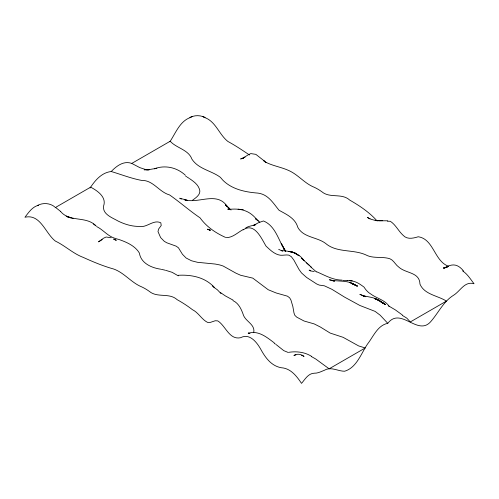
<?xml version="1.0" encoding="UTF-8"?>
<svg xmlns="http://www.w3.org/2000/svg" width="499" height="499" viewBox="0 0 499 499"><rect width="100%" height="100%" fill="white"/><g stroke="black" fill="none" stroke-linecap="round" stroke-linejoin="round"><path stroke-width="0.75" d="M253.698 332.665C255.457 324.805 246.325 321.799 243.612 315.655C241.628 309.848 238.959 303.33 233.008 300.629M169.891 141.728C175.742 133.015 179.977 120.808 190.861 117.365M90.076 188.017C95.06 180.426 101.584 172.592 111.221 171.513C121.332 174.519 131.256 178.474 141.666 180.413C153.187 180.014 159.062 192.065 169.573 194.934C179.977 202.207 189.526 210.697 200.024 217.82C206.605 226.839 215.587 232.964 225.61 237.443M192.602 200.186C196.169 197.535 201.577 194.086 199.338 188.865C197.741 184.256 193.375 181.237 189.464 178.573M38.623 205.257C32.391 206.655 28.611 212.499 24.95 217.246C40.575 213.616 45.397 233.476 55.395 241.098C65.169 245.745 73.116 253.635 83.308 257.422C93.226 261.919 103.231 266.117 113.753 269.042C124.382 272.853 131.299 282.646 141.666 286.869A49.488 28.574 60 0 1 149.276 291.335C157.378 298.215 169.192 292.377 177.189 299.706C182.509 302.637 187.605 305.956 192.408 309.667C198.565 312.655 201.608 319.441 207.634 322.429L210.173 322.448L215.244 320.745L217.782 320.894C225.71 325.816 229.247 340.162 240.618 337.704C249.731 332.833 257.016 342.526 260.921 349.543C265.406 357.764 271.431 365.992 281.218 367.726C290.692 368.287 296.618 376.084 301.515 383.369C305.064 379.359 308.17 373.427 314.202 373.208C317.838 373.377 321.063 371.555 324.35 370.295C330.993 366.303 337.835 371.268 344.647 371.231C356.685 367.62 361.045 353.623 367.482 344.092C373.302 336.675 377.575 325.317 387.779 323.321C400.915 306.28 417.869 336.9 430.918 321.425C438.546 312.673 443.499 301.377 453.753 295.134C460.39 290.986 464.737 280.887 474.05 283.756C470.526 279.259 467.513 274.101 462.629 270.907M111.221 171.513C116.417 166.111 123.565 160.541 131.518 163.335M243.156 229.871C254.471 222.111 261.395 238.372 265.992 246.069C269.734 249.575 273.589 253.486 278.679 254.883C282.029 255.95 285.453 254.465 288.827 255.139L291.366 256.717L293.905 260.166L298.976 269.391L301.515 272.953L306.592 277.45L316.74 284.006L319.273 285.097L324.35 285.802L331.96 289.339L344.647 297.161L359.873 305.475L375.098 311.388L380.169 315.2L387.779 323.321M54.94 207.777L90.662 187.156C97.43 190.743 106.786 197.099 103.605 206.018C102.258 214.345 112.369 217.726 118.163 221.082C124.675 224.282 131.823 226.484 139.127 226.415C146.906 228.099 153.455 219.092 160.821 222.822L161.214 225.523L158.626 229.022L157.99 231.586L160.622 237.586L164.29 241.329L166.822 242.795L176.191 246.175L178.449 247.803L182.447 254.284L186.121 258.02L191.504 260.771L197.485 262.299L215.244 264.052L219.791 264.95L223.065 265.986L235.977 273.184L240.618 275.261L252.793 278.124L268.213 289.732L276.14 292.963L287.486 296.181L289.663 297.853L290.942 300.049L292.851 306.517L293.998 313.041L294.865 315.362L296.786 317.177L304.053 321.007L314.202 323.913L320.346 327.013L330.157 333.07L343.106 337.318L358.638 345.926L365.243 347.971L329.14 368.817L315.711 358.987L311.663 356.691M245.695 227.968L248.234 226.64L255.844 224.606L253.305 225.554L258.382 222.747L263.453 220.963C275.629 225.885 278.567 240.668 285.129 250.716M243.156 229.571C237.699 232.428 232.84 237.661 226.278 237.649M248.234 154.84L243.156 157.94L245.059 157.148M448.582 266.341L443.605 268.474C451.807 263.403 457.464 263.378 463.633 271.132M248.583 154.665L250.766 153.58L255.844 154.353L264.289 160.965M446.68 267.489L443.605 267.664L446.137 267.514L448.676 266.304C434.298 261.47 433.899 239.046 418.231 236.757C413.16 238.316 407.103 239.801 403.005 235.197C398.364 230.937 395.695 224.768 390.318 221.282L387.498 221.225M190.244 117.384C194.835 115.001 200.523 115.163 205.095 117.502M189.876 117.502L192.408 116.429M37.637 205.395C42.964 202.6 49.819 202.999 54.597 206.748M244.741 157.279L240.618 158.981L243.156 158.239M102.208 239.595L98.534 241.847L103.605 238.173L106.144 237.019L111.221 237.749M295.876 354.957L293.905 355.4C297.073 353.454 301.234 354.065 304.053 356.361L302.706 355.818M146.737 169.991L156.892 168.275L154.353 168.781C165.169 164.714 177.101 167.477 185.46 175.324M147.891 169.885L149.276 169.754L144.205 169.897M288.827 352.319C296.662 351.078 304.877 352.119 311.663 356.417M256.58 219.317C248.87 209.761 239.476 208.139 227.931 209.486L229.153 209.511M446.137 267.514L446.879 267.476M370.021 218.918L367.482 217.452C373.514 221.419 380.93 220.664 387.779 220.808M377.631 220.739L382.708 220.701M347.578 280.7L342.994 280.482M375.098 220.471L380.169 220.72M446.137 267.252L446.642 267.277M249.768 333.388L248.234 333.307C258.139 329.989 266.865 337.305 274.25 342.875M178.255 275.292C191.111 274.537 204.684 277.132 213.878 286.913M347.185 280.413L352.263 280.856M238.079 209.187L243.156 209.68L240.618 209.418M243.156 157.896L243.643 157.952M60.473 211.333C69.723 222.641 86.115 215.637 95.995 225.866L93.456 224.045M314.202 271.456L311.663 271.15L309.124 270.121L310.621 270.976M353.348 284.268L354.795 284.449L353.716 284.274M349.818 280.812C355.307 280.731 359.891 284.031 364.058 287.131C365.761 289.844 367.838 292.314 370.695 293.942C376.664 298.439 385.06 299.899 389.257 306.511M249.918 333.332L248.234 333.101L249.681 333.532M342.108 280.126C332.721 280.014 325.03 275.336 316.74 271.793M161.414 269.354L165.075 270.171M204.11 117.365C215.605 120.926 218.98 134.53 227.931 141.485C235.403 145.521 242.452 150.274 249.5 155.002M160.753 269.198C151.64 267.907 140.918 263.285 139.402 253.087C135.129 245.801 126.534 242.121 118.831 239.445A30.894 17.839 0 0 1 114.152 238.048C107.372 235.696 102.913 229.596 96.563 226.521M165.73 270.333L172.111 272.311L178.262 275.841M229.814 209.387L227.931 208.919L228.336 209.075M288.197 352.469L283.756 350.635L276.14 344.584M354.14 284.561L357.334 285.871L355.238 285.11M352.263 284.037L354.795 284.729C347.123 279.739 337.823 281.966 329.427 279.746L334.498 281.261L333.457 280.937M70.621 217.932L68.082 216.797L73.16 218.618M210.173 230.033L207.634 229.297L210.173 230.17L209.661 229.977M375.042 298.864L377.624 299.668C372.135 296.493 365.468 297.123 359.873 294.341L364.264 296.194M146.201 169.735L139.751 167.602L131.773 163.416L170.19 141.242C176.596 148.29 188.454 149.569 191.934 159.169C198.402 169.049 210.927 170.515 219.922 176.983A30.894 17.839 0 0 1 222.348 179.677C231.536 189.333 245.202 192.115 257.958 193.107C268.262 194.398 273.178 203.13 279.022 210.247C286.594 214.495 295.221 218.188 297.803 227.344C303.429 237.705 316.946 236.913 325.535 243.356C336.625 252.974 352.849 249.101 365.655 254.796C373.24 258.969 382.109 256.174 389.906 258.781C393.823 260.347 395.395 264.757 398.763 267.09C406.036 273.677 419.653 271.911 419.971 284.143C424.456 294.659 437.729 295.52 446.424 301.103L410.321 321.942L406.779 318.131L402.331 315.393M380.169 300.641L375.098 298.845L379.727 300.473M365.792 296.743L362.63 295.608M364.314 296.238L362.411 295.52L363.609 295.957M208.987 229.715L207.634 229.197L210.173 230.251M301.515 355.332L302.032 355.544M113.753 239.289L116.292 240.325L113.71 238.996M331.96 280.475L332.565 280.737M203.498 116.841L202.563 116.429L204.727 117.384M352.263 283.582L357.334 286.276L353.704 284.349M281.342 250.617C289.682 251.047 298.77 252.563 304.053 260.684L301.515 258.233L309.124 265.181M388.197 305.675L395.389 309.923L402.325 314.963M278.679 249.313L282.615 251.24M264.726 161.67C272.286 165.849 281.031 166.972 288.827 170.558C298.209 174.706 304.627 183.464 314.202 187.256A49.488 28.574 60 0 1 321.811 191.722C329.914 198.602 341.728 192.764 349.724 200.093C359.729 205.825 369.466 212.362 377.169 221.013M385.247 304.215L380.169 301.384L384.642 304.066M181.362 199.113L179.727 198.209L187.337 200.305L184.798 199.912C199.201 203.748 217.034 191.067 227.338 206.561M213.959 287.393L217.364 289.788L220.988 293.555M274.232 343.356L275.492 344.123M384.61 304.034L375.098 298.577L380.169 301.147L384.617 304.159M185.753 176.203L186.626 176.752M188.928 178.218L187.137 177.076M233.008 300.08L225.398 295.932L220.321 292.464M66.18 216.104L68.082 217.358M383.307 303.261L382.708 302.849L385.253 304.615M384.91 304.353L385.247 304.577M264.894 161.514L263.453 160.528L265.992 162.456M310.178 266.472L316.466 271.967M257.135 219.953L259.798 222.161M258.382 220.976L255.844 218.974L257.197 219.997M255.844 218.974L256.611 219.554M55.445 207.316L60.46 211.327M228.149 207.391L231.043 210.01M213.715 286.913L212.711 286.046L214.221 287.362M306.592 262.942L311.663 267.414M229.247 208.276L225.398 204.777L227.931 207.129M225.398 204.684L227.563 206.773M285.291 250.76L283.756 248.851L285.428 251.346M285.135 250.504L281.218 243.456L285.465 251.134M291.366 251.889L288.827 251.508L293.905 252.525L296.437 253.679L291.366 251.87L293.905 252.525L298.976 255.681L293.905 252.519L291.366 251.889M352.263 283.526L349.724 282.49L354.795 284.804L352.263 283.526"/></g></svg>
